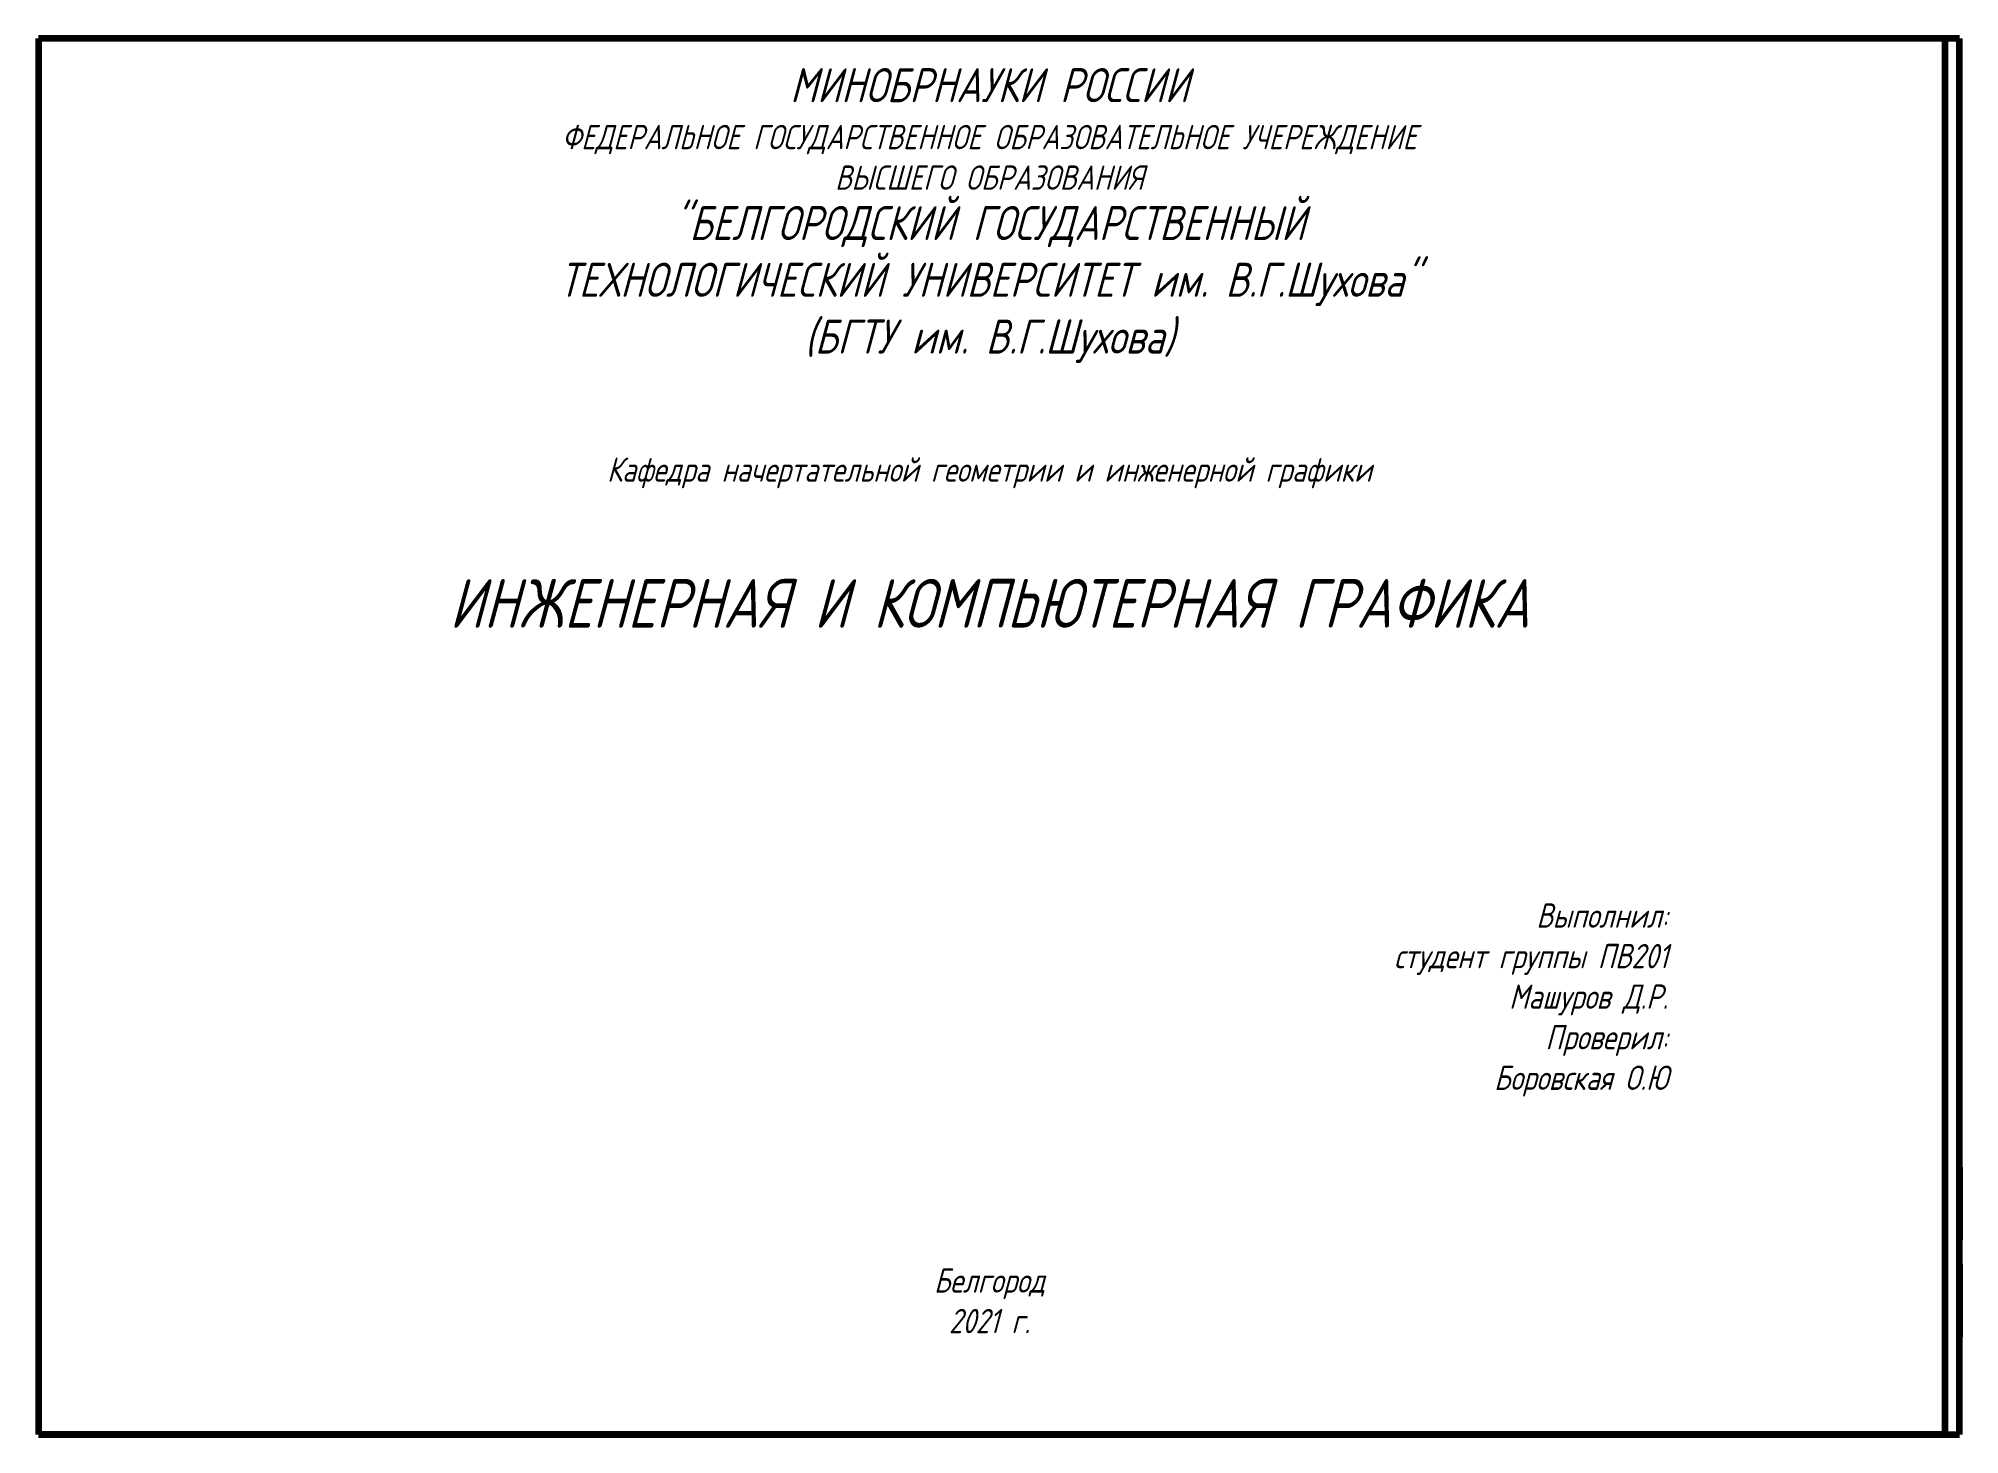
# Paper-space layout 'Титул' of a CAD drawing. Header units: inches, sheet in millimetres. Extents: x 20 to 415, y 5 to 292.
# The model-space entities are those that its viewports show. They can reach past a viewport. Long polylines and large blocks are cut down to what shows.
import ezdxf

# ---------------------------------------------------------------- set-up
doc = ezdxf.new("R2010")
doc.units = ezdxf.units.IN
doc.header["$MEASUREMENT"] = 0
doc.layers.add('аннотации', color=1, linetype='Continuous', lineweight=40)
doc.layers.add('основные', color=250, linetype='Continuous', lineweight=90)
doc.styles.add('ГОСТ', font='', dxfattribs={"width": 0.9, "oblique": 15})
doc.styles.get('ГОСТ').set_extended_font_data('GOST 2.304-81')

msp = doc.modelspace()

# ---------------------------------------------------------------- linework, layer by layer
at = {"layer": 'Defpoints'}
for p, q in [((434.22, 330.76), (39.22, 330.76)), ((434.22, 43.76), (434.22, 330.76)), ((39.22, 43.76), (434.22, 43.76))]:
    msp.add_line(p, q, dxfattribs=at)
at = {"layer": 'основные'}
for p, q in [((39.22, 330.76), (434.22, 330.76)), ((434.22, 43.76), (434.22, 330.76)), ((39.22, 43.76), (434.22, 43.76))]:
    msp.add_line(p, q, dxfattribs=at)

# ---------------------------------------------------------------- texts
at = {"layer": 'аннотации', "insert": (98.16, 324.59), "char_height": 7, "width": 279.066, "attachment_point": 1, "style": 'ГОСТ'}
msp.add_mtext('\\pxqc;{\\W1;МИНОБРНАУКИ РОССИИ\\P\\H0.71429x;ФЕДЕРАЛЬНОЕ ГОСУДАРСТВЕННОЕ ОБРАЗОВАТЕЛЬНОЕ УЧЕРЕЖДЕНИЕ\\PВЫСШЕГО ОБРАЗОВАНИЯ\\P\\H1.39999x;"БЕЛГОРОДСКИЙ ГОСУДАРСТВЕННЫЙ\\PТЕХНОЛОГИЧЕСКИЙ УНИВЕРСИТЕТ им. В.Г.Шухова"\\P(БГТУ им. В.Г.Шухова)\\P\\H0.71429x;\\P\\PКафедра начертательной геометрии и инженерной графики\\P\\P\\P\\H2x;ИНЖЕНЕРНАЯ И КОМПЬЮТЕРНАЯ ГРАФИКА\\P\\P\\P\\P\\pqr;\\H0.5x;Выполнил:\\Pстудент группы ПВ201\\PМашуров Д.Р.\\PПроверил:  \\PБоровская О.Ю\\P\\pqc;\\P\\P\\P\\PБелгород\\P2021 г.}', dxfattribs=at)

psp = doc.layouts.new('Титул')

# ---------------------------------------------------------------- linework, layer by layer
at = {"layer": 'основные'}
for p, q in [((415, 292), (20, 292)), ((20, 292), (20, 5)), ((415, 5), (415, 292)), ((415, 60), (415, 45)), ((415, 40), (415, 25)), ((20, 5), (415, 5))]:
    psp.add_line(p, q, dxfattribs=at)

# ---------------------------------------------------------------- viewports
at = {"layer": 'Defpoints'}
psp.add_viewport(center=(217.5, 148.5), size=(395, 287), view_center_point=(239.67, 187.2), view_height=287, dxfattribs=at)

doc.saveas('drawing.dxf')
